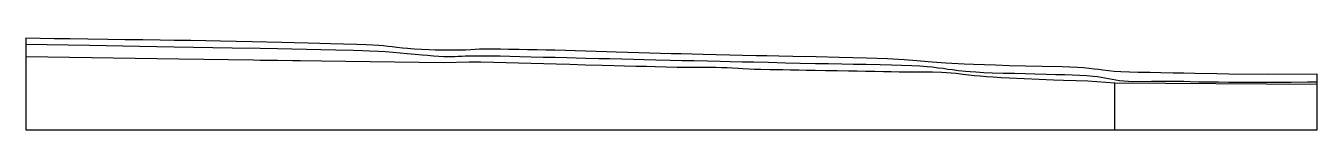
# Model space of a CAD drawing. Extents: x 0 to 10000, y -2350 to -1640.
import ezdxf

# ---------------------------------------------------------------- set-up
doc = ezdxf.new("R2010")
doc.units = 0

msp = doc.modelspace()

# ---------------------------------------------------------------- linework, layer by layer
at = {"layer": 'EXTERNAL', "color": 6}
msp.add_lwpolyline([(9616.169, -1921.0651), (9314.664, -1918.6345), (9222.65, -1916.7248), (9051.933, -1913.6576), (8967.442, -1911.8637), (8884.688, -1910.4748), (8789.201, -1908.7965), (8705.868, -1906.8289), (8615.012, -1905.6137), (8546.146, -1903.6461), (8479.016, -1901.2155), (8428.09, -1898.3799), (8384.109, -1894.1553), (8341.285, -1888.947), (8305.405, -1884.028), (8271.84, -1879.3405), (8234.803, -1874.4215), (8190.822, -1870.3127), (8144.525, -1866.8405), (8084.919, -1864.1206), (8024.155, -1862.2109), (7870.799, -1859.3752), (7741.169, -1857.5234), (7614.433, -1854.3405), (7509.109, -1849.1322), (7339.549, -1843.0558), (7267.211, -1840.8567), (7123.692, -1833.9701), (7018.368, -1825.3475), (6869.641, -1812.0951), (6802.512, -1807.4076), (6672.882, -1801.0419), (6510.845, -1795.9493), (6298.461, -1790.0465), (6119.641, -1785.5905), (5939.086, -1782.0026), (5830.868, -1779.9192), (5739.433, -1778.1252), (5655.521, -1776.2734), (5550.775, -1773.8428), (5452.975, -1771.6438), (5344.757, -1768.9238), (5245.799, -1766.4933), (5161.308, -1764.4678), (5075.081, -1762.2109), (4996.956, -1760.4748), (4915.938, -1758.6229), (4830.289, -1756.0766), (4746.377, -1753.8197), (4658.993, -1751.2155), (4572.188, -1748.6113), (4495.799, -1746.2965), (4416.516, -1743.7502), (4336.655, -1741.3776), (4253.9, -1738.8313), (4178.09, -1736.6901), (4096.493, -1734.5488), (4027.049, -1732.9863), (3959.34, -1731.2502), (3884.109, -1729.8613), (3821.609, -1728.8197), (3738.854, -1727.2572), (3675.197, -1726.2155), (3608.067, -1725.2896), (3557.141, -1725.2896), (3514.317, -1726.3891), (3480.752, -1728.241), (3446.03, -1730.3243), (3404.942, -1732.4655), (3345.336, -1733.9701), (3288.044, -1734.4331), (3230.752, -1733.6808), (3171.146, -1732.6391), (3122.535, -1730.5558), (3063.507, -1727.8938), (3007.952, -1724.5373), (2954.711, -1720.6021), (2916.516, -1716.9563), (2873.113, -1712.6738), (2836.655, -1708.2757), (2803.09, -1703.9354), (2769.526, -1699.8845), (2732.488, -1696.7595), (2687.35, -1694.2132), (2636.424, -1692.072), (2562.928, -1689.6414), (2459.34, -1686.9215), (2360.382, -1684.1438), (2275.891, -1681.7132), (2186.771, -1679.2248), (2078.553, -1676.447), (1981.91, -1674.1901), (1752.743, -1669.1553), (1627.743, -1666.5512), (1508.53, -1664.0049), (1393.947, -1661.5743), (1278.785, -1659.4331), (1147.998, -1657.5234), (1039.201, -1656.1345), (906.678, -1654.3405), (765.475, -1652.6623), (634.688, -1650.9262), (480.174, -1648.9586), (344.178, -1646.8174), (218.6, -1645.0234), (111.539, -1642.8822), (0, -1640.3938), (0, -1686.9794), (0, -1781.5955), (0, -2350), (8431.981, -2350), (10000, -2350), (10000, -1996.9535), (10000, -1978.9756), (10000, -1919.1553), (9616.169, -1921.0651)], dxfattribs=at)
at = {"layer": 'MATERIAL', "color": 3}
for points in [[(0, -1686.9794), (494.063, -1695.6117), (880.347, -1702.4115), (1147.998, -1707.4269), (1598.904, -1715.143), (1815.436, -1719.0492), (1949.02, -1721.5087), (2058.974, -1724.3058), (2173.268, -1726.4759), (2283.222, -1728.7425), (2400.409, -1731.1538), (2534.958, -1733.8062), (2606.331, -1735.2529), (2662.272, -1737.2784), (2730.752, -1740.7506), (2785.729, -1744.2711), (2844.564, -1748.9972), (2898.322, -1753.5357), (2953.915, -1758.6261), (3014.197, -1763.7501), (3069.12, -1769.2089), (3109.977, -1773.3282), (3156.193, -1777.5479), (3199.395, -1780.6624), (3237.574, -1782.8728), (3269.054, -1783.576), (3299.865, -1783.6765), (3323.307, -1782.8058), (3348.09, -1781.0978), (3378.901, -1778.8205), (3401.004, -1777.5479), (3433.824, -1776.7776), (3495.78, -1776.7776), (3570.127, -1776.8446), (3632.753, -1776.7776), (3673.276, -1777.6818), (3749.298, -1779.5908), (3826.324, -1781.7341), (3914.068, -1784.1119), (4006.834, -1786.3892), (4099.936, -1788.767), (4188.349, -1791.1782), (4261.022, -1792.9532), (4336.709, -1794.6946), (4438.183, -1796.6705), (4523.247, -1799.0483), (4616.349, -1801.0912), (4705.431, -1803.2345), (4788.821, -1805.0765), (4878.909, -1807.2868), (4988.822, -1809.745), (5081.254, -1812.0759), (5176.499, -1814.0852), (5277.772, -1816.6171), (5377.438, -1818.9881), (5453.393, -1820.4349), (5549.441, -1822.7658), (5635.443, -1824.8957), (5749.978, -1827.307), (5882.598, -1830.5622), (5995.927, -1833.2548), (6114.079, -1835.5857), (6214.549, -1837.5951), (6319.439, -1839.3633), (6408.254, -1840.5288), (6508.723, -1841.9354), (6616.024, -1843.8242), (6704.839, -1845.7532), (6780.392, -1848.4056), (6859.964, -1851.8617), (6923.863, -1855.3983), (6979.724, -1859.5778), (7017.5, -1863.1143), (7064.118, -1868.9415), (7103.502, -1873.6033), (7140.876, -1879.5511), (7175.438, -1884.0923), (7222.458, -1890.1607), (7276.711, -1895.5458), (7312.478, -1898.7608), (7355.479, -1902.0562), (7419.378, -1905.432), (7483.276, -1908.004), (7568.072, -1910.4153), (7656.084, -1912.2639), (7738.468, -1914.3939), (7814.021, -1916.2425), (7904.444, -1918.7342), (7976.782, -1921.3464), (8045.503, -1922.9539), (8101.766, -1924.8829), (8160.44, -1927.254), (8215.899, -1930.1877), (8264.526, -1933.6036), (8299.49, -1937.2205), (8469.082, -1968.567), (8571.963, -1975.8812), (8716.237, -1974.3942), (8759.639, -1973.4699), (8810.678, -1972.7063), (8861.716, -1972.7867), (8915.568, -1973.0278), (8966.606, -1974.0727), (9018.85, -1975.5597), (9083.955, -1977.6896), (9157.498, -1979.056), (9235.864, -1979.6186), (9312.221, -1980.2214), (9386.568, -1980.342), (9493.87, -1980.6233), (9588.311, -1980.4626), (9684.762, -1980.342), (9798.091, -1979.7794), (9925.486, -1979.3775), (10000, -1978.9756)], [(0, -1781.5955), (1184.463, -1800.5033), (1763.557, -1809.0618), (1814.49, -1809.8525), (1947.751, -1811.713), (2067.059, -1813.6666), (2126.829, -1814.2015), (2289.626, -1816.2249), (3234.085, -1828.8301), (3433.951, -1824.6945), (3524.395, -1824.5734), (4011.754, -1836.9544), (4107.494, -1839.5708), (4213.894, -1842.3616), (4333.538, -1845.7468), (4463.388, -1848.7185), (4556.932, -1851.645), (4635.618, -1853.99), (4723.916, -1856.2731), (4805.547, -1858.3662), (4873.225, -1860.0174), (4959.262, -1862.5951), (5042.951, -1863.7773), (5142.538, -1864.6223), (5223.937, -1864.599), (5297.661, -1864.9246), (5344.407, -1865.6688), (5386.967, -1866.6921), (5431.155, -1868.4131), (5472.32, -1870.7388), (5517.903, -1873.3203), (5552.091, -1875.5762), (5601.163, -1878.2043), (5643.49, -1880.3671), (5690.701, -1880.9951), (5762.1, -1882.5533), (5813.497, -1883.3207), (5860.941, -1884.0882), (5920.478, -1884.8092), (5986.295, -1886.1581), (6041.646, -1887.0884), (6113.277, -1888.2279), (6193.048, -1889.5342), (6282.819, -1891.042), (6371.428, -1892.6235), (6438.408, -1893.9724), (6502.131, -1895.3678), (6574.692, -1896.7864), (6642.37, -1898.2284), (6701.907, -1899.647), (6764.003, -1901.1122), (6822.377, -1901.7867), (6895.869, -1901.9029), (6955.639, -1901.4843), (7022.153, -1901.9029), (7090.993, -1903.5077), (7130.297, -1905.9729), (7166.578, -1908.973), (7204.719, -1912.3918), (7256.349, -1917.9734), (7302.398, -1923.2527), (7346.586, -1928.2762), (7390.774, -1932.9973), (7440.078, -1937.2533), (7491.708, -1940.8116), (7552.828, -1944.0068), (7614.35, -1946.9102), (7847.895, -1958.912), (7958.046, -1962.8868), (8036.731, -1964.9638), (8132.472, -1967.2636), (8225.045, -1970.7844), (8431.981, -1987.2321), (10000, -1996.9535)], [(8431.981, -2350), (8431.981, -1987.2321)]]:
    msp.add_lwpolyline(points, dxfattribs=at)

doc.saveas('drawing.dxf')
